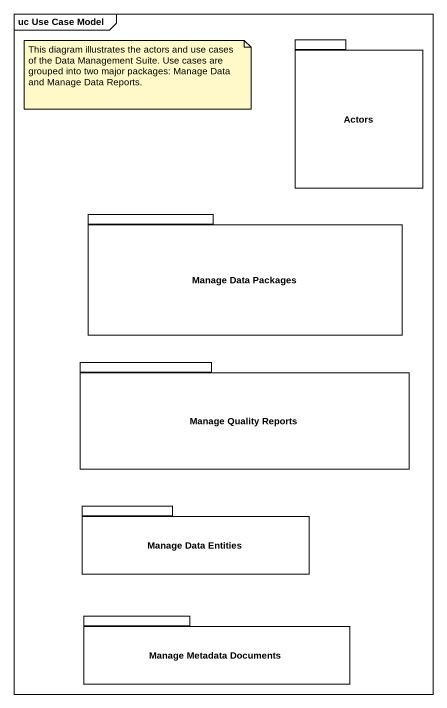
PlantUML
@startuml
mainframe uc Use Case Model
package Actors {
}
package "Manage Data Packages" as Manage_Data_Packages {
}
package "Manage Quality Reports" as Manage_Quality_Reports {
}
package "Manage Data Entities" as Manage_Data_Entities {
}
package "Manage Metadata Documents" as Manage_Metadata_Documents {
}
note as N1
  This diagram illustrates the actors and use cases of the Data Management Suite. Use cases are grouped into two major packages: Manage Data and Manage Data Reports.
end note
@enduml
